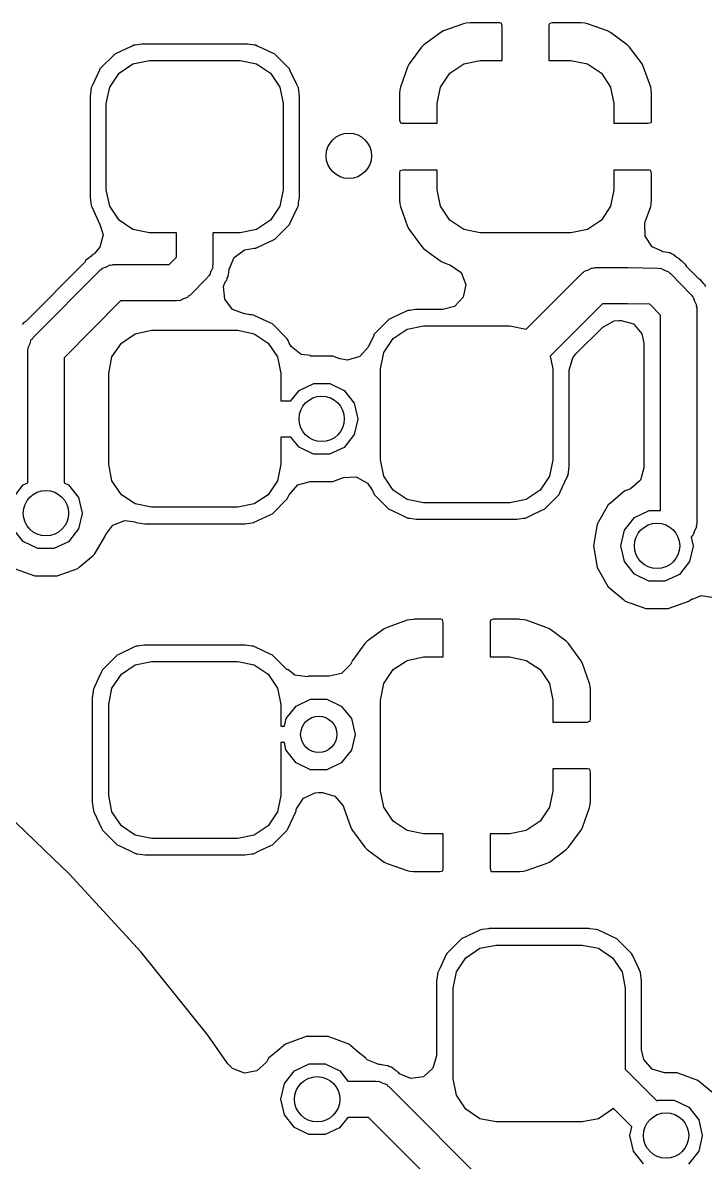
# Model space of a CAD drawing. Extents: x 115.8 to 161.6, y -138.1 to -93.2.
# Drawn here: x 144.9 to 148.67, y -110.5 to -104.22 of the extents above; entities that cross this region are included whole.
import ezdxf

# ---------------------------------------------------------------- set-up
doc = ezdxf.new("R2010")
doc.units = 0
doc.layers.add('BLACK', color=7, linetype='CONTINUOUS')

msp = doc.modelspace()

# ---------------------------------------------------------------- linework, layer by layer
at = {"layer": 'BLACK', "linetype": 'CONTINUOUS'}
for p, q in [((147.333, -104.222), (147.223, -104.261)), ((147.348, -104.219), (147.333, -104.222)), ((147.369, -104.217), (147.348, -104.219)), ((147.375, -104.217), (147.369, -104.217)), ((147.532, -104.217), (147.375, -104.217)), ((147.54, -104.219), (147.532, -104.217)), ((147.542, -104.22), (147.54, -104.219)), ((147.546, -104.235), (147.542, -104.22)), ((147.546, -104.425), (147.546, -104.235)), ((147.806, -104.223), (147.804, -104.231)), ((147.804, -104.231), (147.804, -104.425)), ((147.807, -104.221), (147.806, -104.223)), ((147.822, -104.217), (147.807, -104.221)), ((147.975, -104.217), (147.822, -104.217)), ((147.981, -104.217), (147.975, -104.217)), ((148.002, -104.219), (147.981, -104.217)), ((148.017, -104.222), (148.002, -104.219)), ((148.127, -104.261), (148.017, -104.222)), ((147.207, -104.27), (147.114, -104.338)), ((147.223, -104.261), (147.207, -104.27)), ((148.143, -104.27), (148.127, -104.261)), ((148.236, -104.338), (148.143, -104.27)), ((145.475, -104.359), (145.409, -104.39)), ((145.505, -104.345), (145.475, -104.359)), ((145.514, -104.341), (145.505, -104.345)), ((145.505, -104.345), (145.505, -104.345)), ((145.523, -104.34), (145.514, -104.341)), ((145.557, -104.335), (145.523, -104.34)), ((145.523, -104.34), (145.523, -104.34)), ((145.562, -104.334), (145.557, -104.335)), ((145.557, -104.335), (145.557, -104.335)), ((146.138, -104.334), (145.562, -104.334)), ((146.143, -104.335), (146.138, -104.334)), ((146.177, -104.34), (146.143, -104.335)), ((146.143, -104.335), (146.143, -104.335)), ((146.186, -104.341), (146.177, -104.34)), ((146.177, -104.34), (146.177, -104.34)), ((146.195, -104.345), (146.186, -104.341)), ((146.225, -104.359), (146.195, -104.345)), ((146.195, -104.345), (146.195, -104.345)), ((146.291, -104.39), (146.225, -104.359)), ((147.101, -104.351), (147.032, -104.444)), ((147.114, -104.338), (147.101, -104.351)), ((148.249, -104.351), (148.236, -104.338)), ((148.318, -104.444), (148.249, -104.351)), ((145.409, -104.39), (145.327, -104.471)), ((145.509, -104.443), (145.6, -104.425)), ((145.6, -104.425), (146.1, -104.425)), ((146.1, -104.425), (146.191, -104.443)), ((146.373, -104.471), (146.291, -104.39)), ((147.334, -104.443), (147.425, -104.425)), ((147.425, -104.425), (147.546, -104.425)), ((147.804, -104.425), (147.925, -104.425)), ((147.925, -104.425), (148.016, -104.443)), ((145.323, -104.481), (145.287, -104.558)), ((145.327, -104.471), (145.323, -104.481)), ((145.323, -104.481), (145.323, -104.481)), ((145.381, -104.572), (145.432, -104.495)), ((145.432, -104.495), (145.509, -104.443)), ((146.191, -104.443), (146.268, -104.495)), ((146.268, -104.495), (146.319, -104.572)), ((146.377, -104.481), (146.373, -104.471)), ((146.413, -104.558), (146.377, -104.481)), ((146.377, -104.481), (146.377, -104.481)), ((147.024, -104.461), (146.985, -104.571)), ((147.032, -104.444), (147.024, -104.461)), ((147.206, -104.572), (147.257, -104.495)), ((147.257, -104.495), (147.334, -104.443)), ((148.016, -104.443), (148.093, -104.495)), ((148.093, -104.495), (148.144, -104.572)), ((148.326, -104.461), (148.318, -104.444)), ((148.365, -104.571), (148.326, -104.461)), ((145.287, -104.558), (145.278, -104.576)), ((146.422, -104.576), (146.413, -104.558)), ((145.278, -104.576), (145.272, -104.624)), ((145.272, -104.624), (145.272, -105.176)), ((145.362, -104.662), (145.381, -104.572)), ((146.319, -104.572), (146.338, -104.662)), ((146.428, -104.624), (146.422, -104.576)), ((146.428, -105.176), (146.428, -104.624)), ((146.982, -104.586), (146.98, -104.606)), ((146.98, -104.606), (146.98, -104.612)), ((146.98, -104.612), (146.98, -104.753)), ((146.985, -104.571), (146.982, -104.586)), ((147.188, -104.662), (147.206, -104.572)), ((148.144, -104.572), (148.162, -104.662)), ((148.368, -104.586), (148.365, -104.571)), ((148.37, -104.606), (148.368, -104.586)), ((148.37, -104.612), (148.37, -104.606)), ((148.37, -104.757), (148.37, -104.612)), ((145.362, -105.137), (145.362, -104.662)), ((146.338, -104.662), (146.338, -105.137)), ((147.188, -104.771), (147.188, -104.662)), ((148.162, -104.662), (148.162, -104.771)), ((146.98, -104.753), (146.984, -104.768)), ((146.984, -104.768), (146.985, -104.769)), ((146.985, -104.769), (146.993, -104.771)), ((146.993, -104.771), (147.188, -104.771)), ((148.162, -104.771), (148.352, -104.771)), ((148.352, -104.771), (148.368, -104.767)), ((148.368, -104.767), (148.369, -104.765)), ((148.369, -104.765), (148.37, -104.757)), ((146.981, -105.035), (146.98, -105.043)), ((146.98, -105.043), (146.98, -105.188)), ((146.982, -105.033), (146.981, -105.035)), ((146.998, -105.029), (146.982, -105.033)), ((147.188, -105.029), (146.998, -105.029)), ((147.188, -105.137), (147.188, -105.029)), ((148.357, -105.029), (148.162, -105.029)), ((148.162, -105.029), (148.162, -105.137)), ((148.365, -105.031), (148.357, -105.029)), ((148.366, -105.032), (148.365, -105.031)), ((148.37, -105.047), (148.366, -105.032)), ((148.37, -105.188), (148.37, -105.047)), ((145.272, -105.176), (145.273, -105.18)), ((145.273, -105.18), (145.277, -105.21)), ((145.381, -105.228), (145.362, -105.137)), ((146.338, -105.137), (146.319, -105.228)), ((146.423, -105.21), (146.427, -105.18)), ((146.427, -105.18), (146.428, -105.176)), ((146.98, -105.188), (146.98, -105.194)), ((147.206, -105.228), (147.188, -105.137)), ((148.162, -105.137), (148.144, -105.228)), ((148.37, -105.194), (148.37, -105.188)), ((145.277, -105.21), (145.278, -105.224)), ((145.278, -105.224), (145.282, -105.232)), ((145.282, -105.232), (145.282, -105.232)), ((145.282, -105.232), (145.327, -105.329)), ((145.432, -105.305), (145.381, -105.228)), ((146.319, -105.228), (146.268, -105.305)), ((146.377, -105.319), (146.418, -105.232)), ((146.418, -105.232), (146.422, -105.224)), ((146.418, -105.232), (146.418, -105.232)), ((146.422, -105.224), (146.423, -105.21)), ((146.98, -105.194), (146.982, -105.214)), ((146.982, -105.214), (146.985, -105.229)), ((146.985, -105.229), (147.024, -105.339)), ((147.257, -105.305), (147.206, -105.228)), ((148.144, -105.228), (148.093, -105.305)), ((148.335, -105.314), (148.365, -105.229)), ((148.365, -105.229), (148.368, -105.214)), ((148.368, -105.214), (148.37, -105.194)), ((145.509, -105.357), (145.432, -105.305)), ((146.268, -105.305), (146.191, -105.357)), ((147.334, -105.357), (147.257, -105.305)), ((148.093, -105.305), (148.016, -105.357)), ((148.333, -105.322), (148.335, -105.314)), ((145.327, -105.329), (145.326, -105.329)), ((145.326, -105.329), (145.345, -105.385)), ((145.6, -105.375), (145.509, -105.357)), ((145.75, -105.375), (145.6, -105.375)), ((145.75, -105.509), (145.75, -105.375)), ((146.1, -105.375), (145.95, -105.375)), ((145.95, -105.375), (145.95, -105.55)), ((146.191, -105.357), (146.1, -105.375)), ((146.291, -105.41), (146.373, -105.329)), ((146.373, -105.329), (146.377, -105.319)), ((147.024, -105.339), (147.032, -105.356)), ((147.032, -105.356), (147.101, -105.449)), ((147.425, -105.375), (147.334, -105.357)), ((147.925, -105.375), (147.425, -105.375)), ((148.016, -105.357), (147.925, -105.375)), ((148.334, -105.393), (148.333, -105.322)), ((145.345, -105.385), (145.327, -105.454)), ((146.201, -105.452), (146.281, -105.415)), ((146.281, -105.415), (146.291, -105.41)), ((146.281, -105.415), (146.281, -105.415)), ((148.373, -105.452), (148.334, -105.393)), ((145.281, -105.5), (145.276, -105.505)), ((145.287, -105.496), (145.281, -105.5)), ((145.289, -105.494), (145.287, -105.496)), ((145.295, -105.49), (145.289, -105.494)), ((145.297, -105.488), (145.295, -105.49)), ((145.327, -105.454), (145.297, -105.488)), ((146.067, -105.51), (146.125, -105.469)), ((146.125, -105.469), (146.148, -105.464)), ((146.148, -105.464), (146.177, -105.46)), ((146.177, -105.46), (146.186, -105.459)), ((146.177, -105.46), (146.177, -105.46)), ((146.186, -105.459), (146.201, -105.452)), ((147.101, -105.449), (147.114, -105.462)), ((147.114, -105.462), (147.207, -105.53)), ((148.428, -105.476), (148.373, -105.452)), ((148.427, -105.478), (148.428, -105.476)), ((148.431, -105.479), (148.427, -105.478)), ((148.445, -105.482), (148.431, -105.479)), ((148.47, -105.485), (148.445, -105.482)), ((148.48, -105.491), (148.47, -105.485)), ((148.49, -105.494), (148.48, -105.491)), ((148.501, -105.503), (148.49, -105.494)), ((148.51, -105.51), (148.501, -105.503)), ((148.501, -105.503), (148.501, -105.503)), ((145.242, -105.539), (144.918, -105.863)), ((145.243, -105.538), (145.242, -105.539)), ((145.247, -105.528), (145.243, -105.538)), ((145.267, -105.512), (145.247, -105.528)), ((145.273, -105.507), (145.267, -105.512)), ((145.276, -105.505), (145.273, -105.507)), ((145.341, -105.569), (145.363, -105.562)), ((145.363, -105.562), (145.384, -105.551)), ((145.384, -105.551), (145.392, -105.552)), ((145.392, -105.552), (145.4, -105.55)), ((145.4, -105.55), (145.709, -105.55)), ((145.709, -105.55), (145.75, -105.509)), ((145.949, -105.566), (145.938, -105.587)), ((145.95, -105.55), (145.948, -105.558)), ((145.948, -105.558), (145.949, -105.566)), ((146.041, -105.572), (146.067, -105.51)), ((147.207, -105.53), (147.223, -105.539)), ((147.223, -105.539), (147.261, -105.552)), ((147.261, -105.552), (147.319, -105.594)), ((148.051, -105.569), (148.059, -105.566)), ((148.059, -105.566), (148.237, -105.566)), ((148.237, -105.566), (148.238, -105.567)), ((148.238, -105.567), (148.239, -105.566)), ((148.239, -105.566), (148.404, -105.569)), ((148.516, -105.514), (148.51, -105.51)), ((148.519, -105.517), (148.516, -105.514)), ((148.525, -105.52), (148.519, -105.517)), ((148.529, -105.525), (148.525, -105.52)), ((148.532, -105.527), (148.529, -105.525)), ((148.538, -105.533), (148.532, -105.527)), ((148.558, -105.549), (148.538, -105.533)), ((148.562, -105.559), (148.558, -105.549)), ((148.563, -105.56), (148.562, -105.559)), ((148.585, -105.582), (148.563, -105.56)), ((144.958, -105.951), (145.329, -105.579)), ((145.329, -105.579), (145.336, -105.576)), ((145.336, -105.576), (145.341, -105.569)), ((145.921, -105.621), (145.821, -105.721)), ((145.924, -105.614), (145.921, -105.621)), ((145.931, -105.609), (145.924, -105.614)), ((145.938, -105.587), (145.931, -105.609)), ((146.026, -105.635), (146.028, -105.624)), ((146.028, -105.624), (146.034, -105.615)), ((146.034, -105.615), (146.037, -105.594)), ((146.037, -105.589), (146.039, -105.582)), ((146.037, -105.594), (146.037, -105.589)), ((146.039, -105.579), (146.04, -105.572)), ((146.039, -105.582), (146.039, -105.579)), ((146.04, -105.572), (146.04, -105.572)), ((146.04, -105.572), (146.041, -105.572)), ((146.041, -105.572), (146.041, -105.572)), ((147.319, -105.594), (147.345, -105.66)), ((147.678, -105.906), (147.988, -105.596)), ((147.988, -105.596), (147.995, -105.592)), ((147.995, -105.592), (148, -105.586)), ((148, -105.586), (148.022, -105.578)), ((148.022, -105.578), (148.043, -105.568)), ((148.043, -105.568), (148.051, -105.569)), ((148.404, -105.569), (148.412, -105.571)), ((148.412, -105.571), (148.42, -105.57)), ((148.42, -105.57), (148.441, -105.581)), ((148.441, -105.581), (148.463, -105.589)), ((148.463, -105.589), (148.468, -105.595)), ((148.468, -105.595), (148.475, -105.599)), ((148.475, -105.599), (148.59, -105.718)), ((148.632, -105.63), (148.585, -105.582)), ((146.009, -105.67), (146.018, -105.645)), ((146.015, -105.741), (146.009, -105.67)), ((146.018, -105.645), (146.026, -105.635)), ((147.345, -105.66), (147.331, -105.729)), ((148.641, -105.635), (148.632, -105.63)), ((148.632, -105.63), (148.632, -105.63)), ((148.658, -105.656), (148.641, -105.635)), ((148.665, -105.664), (148.658, -105.656)), ((148.665, -105.665), (148.665, -105.664)), ((148.67, -105.67), (148.665, -105.665)), ((145.441, -105.75), (145.129, -106.063)), ((145.75, -105.75), (145.441, -105.75)), ((145.758, -105.748), (145.75, -105.75)), ((145.766, -105.749), (145.758, -105.748)), ((145.787, -105.738), (145.766, -105.749)), ((145.809, -105.731), (145.787, -105.738)), ((145.814, -105.724), (145.809, -105.731)), ((145.821, -105.721), (145.814, -105.724)), ((146.058, -105.798), (146.015, -105.741)), ((147.331, -105.729), (147.282, -105.78)), ((148.59, -105.718), (148.594, -105.724)), ((148.594, -105.724), (148.6, -105.729)), ((148.6, -105.729), (148.607, -105.751)), ((148.607, -105.751), (148.618, -105.773)), ((146.124, -105.822), (146.058, -105.798)), ((147.018, -105.807), (146.946, -105.84)), ((147.026, -105.803), (147.018, -105.807)), ((147.018, -105.807), (147.018, -105.807)), ((147.036, -105.802), (147.026, -105.803)), ((147.067, -105.798), (147.036, -105.802)), ((147.036, -105.802), (147.036, -105.802)), ((147.074, -105.797), (147.067, -105.798)), ((147.219, -105.797), (147.074, -105.797)), ((147.282, -105.78), (147.219, -105.797)), ((148.1, -105.766), (147.811, -106.055)), ((148.237, -105.766), (148.1, -105.766)), ((148.36, -105.768), (148.237, -105.766)), ((148.419, -105.828), (148.36, -105.768)), ((148.618, -105.773), (148.616, -105.78)), ((148.616, -105.78), (148.619, -105.787)), ((148.619, -105.787), (148.619, -106.981)), ((144.907, -105.868), (144.898, -105.879)), ((144.917, -105.864), (144.907, -105.868)), ((144.918, -105.863), (144.917, -105.864)), ((146.126, -105.822), (146.124, -105.822)), ((146.156, -105.826), (146.126, -105.822)), ((146.164, -105.827), (146.156, -105.826)), ((146.174, -105.828), (146.164, -105.827)), ((146.164, -105.827), (146.164, -105.827)), ((146.182, -105.832), (146.174, -105.828)), ((146.269, -105.873), (146.182, -105.832)), ((146.182, -105.832), (146.182, -105.832)), ((146.279, -105.877), (146.269, -105.873)), ((146.36, -105.959), (146.279, -105.877)), ((146.921, -105.852), (146.84, -105.934)), ((146.946, -105.84), (146.921, -105.852)), ((148.101, -105.894), (148.163, -105.86)), ((148.163, -105.86), (148.19, -105.857)), ((148.19, -105.857), (148.202, -105.857)), ((148.202, -105.857), (148.27, -105.877)), ((148.27, -105.877), (148.317, -105.931)), ((148.419, -106.905), (148.419, -105.828)), ((145.445, -105.982), (145.522, -105.931)), ((145.522, -105.931), (145.612, -105.912)), ((145.612, -105.912), (146.088, -105.912)), ((146.088, -105.912), (146.178, -105.931)), ((146.178, -105.931), (146.255, -105.982)), ((146.84, -105.934), (146.835, -105.944)), ((146.945, -105.957), (147.022, -105.906)), ((147.022, -105.906), (147.112, -105.887)), ((147.112, -105.887), (147.588, -105.887)), ((147.588, -105.887), (147.678, -105.906)), ((147.952, -106.042), (148.101, -105.894)), ((148.317, -105.931), (148.328, -105.983)), ((144.93, -106.006), (144.941, -105.985)), ((144.931, -106.014), (144.93, -106.006)), ((144.941, -105.985), (144.948, -105.963)), ((144.948, -105.963), (144.954, -105.958)), ((144.954, -105.958), (144.958, -105.951)), ((145.393, -106.059), (145.445, -105.982)), ((146.255, -105.982), (146.307, -106.059)), ((146.365, -105.969), (146.36, -105.959)), ((146.371, -105.982), (146.365, -105.969)), ((146.365, -105.969), (146.365, -105.969)), ((146.382, -106.001), (146.371, -105.982)), ((146.437, -106.045), (146.382, -106.001)), ((146.807, -106.004), (146.76, -106.057)), ((146.835, -105.944), (146.807, -106.004)), ((146.835, -105.944), (146.835, -105.944)), ((146.893, -106.034), (146.945, -105.957)), ((148.328, -105.983), (148.328, -106.67)), ((144.929, -106.021), (144.931, -106.014)), ((144.929, -106.752), (144.929, -106.021)), ((145.129, -106.063), (145.129, -106.752)), ((145.375, -106.15), (145.393, -106.059)), ((146.307, -106.059), (146.325, -106.15)), ((146.489, -106.051), (146.437, -106.045)), ((146.489, -106.054), (146.489, -106.051)), ((146.611, -106.054), (146.489, -106.054)), ((146.636, -106.064), (146.611, -106.054)), ((146.65, -106.069), (146.636, -106.064)), ((146.692, -106.076), (146.65, -106.069)), ((146.76, -106.057), (146.692, -106.076)), ((146.875, -106.125), (146.893, -106.034)), ((147.811, -106.055), (147.825, -106.125)), ((147.915, -106.131), (147.936, -106.063)), ((147.936, -106.063), (147.952, -106.042)), ((146.875, -106.625), (146.875, -106.125)), ((147.825, -106.125), (147.825, -106.625)), ((147.915, -106.663), (147.915, -106.131)), ((145.375, -106.65), (145.375, -106.15)), ((146.325, -106.15), (146.325, -106.3)), ((146.38, -106.3), (146.425, -106.243)), ((146.425, -106.243), (146.506, -106.205)), ((146.506, -106.205), (146.595, -106.205)), ((146.595, -106.205), (146.675, -106.244)), ((146.675, -106.244), (146.73, -106.313)), ((146.325, -106.3), (146.38, -106.3)), ((146.73, -106.313), (146.75, -106.4)), ((146.75, -106.401), (146.73, -106.487)), ((146.75, -106.4), (146.75, -106.401)), ((146.38, -106.5), (146.325, -106.5)), ((146.325, -106.5), (146.325, -106.65)), ((146.425, -106.556), (146.38, -106.5)), ((146.73, -106.487), (146.674, -106.557)), ((146.505, -106.595), (146.425, -106.556)), ((146.674, -106.557), (146.594, -106.595)), ((146.594, -106.595), (146.505, -106.595)), ((146.893, -106.716), (146.875, -106.625)), ((147.825, -106.625), (147.807, -106.716)), ((145.393, -106.741), (145.375, -106.65)), ((146.325, -106.65), (146.307, -106.741)), ((147.909, -106.711), (147.915, -106.663)), ((148.328, -106.67), (148.308, -106.738)), ((144.904, -106.764), (144.929, -106.752)), ((145.129, -106.752), (145.153, -106.764)), ((145.445, -106.818), (145.393, -106.741)), ((146.307, -106.741), (146.255, -106.818)), ((146.418, -106.764), (146.486, -106.745)), ((146.486, -106.745), (146.488, -106.745)), ((146.488, -106.745), (146.489, -106.745)), ((146.489, -106.745), (146.611, -106.745)), ((146.611, -106.745), (146.67, -106.724)), ((146.67, -106.724), (146.741, -106.72)), ((146.741, -106.72), (146.803, -106.754)), ((146.803, -106.754), (146.827, -106.789)), ((146.945, -106.793), (146.893, -106.716)), ((147.807, -106.716), (147.755, -106.793)), ((147.866, -106.803), (147.905, -106.72)), ((147.905, -106.72), (147.909, -106.711)), ((147.905, -106.72), (147.905, -106.72)), ((148.308, -106.738), (148.254, -106.785)), ((144.849, -106.833), (144.904, -106.764)), ((145.153, -106.764), (145.209, -106.833)), ((145.522, -106.869), (145.445, -106.818)), ((146.255, -106.818), (146.178, -106.869)), ((146.36, -106.841), (146.371, -106.818)), ((146.371, -106.818), (146.418, -106.764)), ((146.827, -106.789), (146.835, -106.806)), ((146.835, -106.806), (146.835, -106.806)), ((146.835, -106.806), (146.84, -106.816)), ((146.84, -106.816), (146.921, -106.898)), ((147.022, -106.844), (146.945, -106.793)), ((147.755, -106.793), (147.678, -106.844)), ((147.779, -106.898), (147.86, -106.816)), ((147.86, -106.816), (147.866, -106.803)), ((148.216, -106.803), (148.143, -106.865)), ((148.225, -106.796), (148.216, -106.803)), ((148.245, -106.789), (148.225, -106.796)), ((148.254, -106.785), (148.245, -106.789)), ((145.209, -106.833), (145.229, -106.92)), ((145.612, -106.887), (145.522, -106.869)), ((146.178, -106.869), (146.088, -106.887)), ((146.279, -106.923), (146.36, -106.841)), ((147.112, -106.862), (147.022, -106.844)), ((147.588, -106.862), (147.112, -106.862)), ((147.678, -106.844), (147.588, -106.862)), ((148.131, -106.874), (148.07, -106.98)), ((148.143, -106.865), (148.131, -106.874)), ((145.229, -106.921), (145.209, -107.007)), ((145.229, -106.92), (145.229, -106.921)), ((146.088, -106.887), (145.612, -106.887)), ((146.198, -106.96), (146.269, -106.927)), ((146.269, -106.927), (146.279, -106.923)), ((146.269, -106.927), (146.269, -106.927)), ((146.921, -106.898), (146.931, -106.902)), ((146.931, -106.902), (146.931, -106.902)), ((146.931, -106.902), (146.999, -106.934)), ((146.999, -106.934), (147.026, -106.947)), ((147.026, -106.947), (147.036, -106.948)), ((147.036, -106.948), (147.036, -106.948)), ((147.036, -106.948), (147.061, -106.951)), ((147.639, -106.951), (147.664, -106.948)), ((147.664, -106.948), (147.674, -106.947)), ((147.664, -106.948), (147.664, -106.948)), ((147.674, -106.947), (147.701, -106.934)), ((147.701, -106.934), (147.769, -106.902)), ((147.769, -106.902), (147.779, -106.898)), ((147.769, -106.902), (147.769, -106.902)), ((148.22, -107.013), (148.275, -106.943)), ((148.275, -106.943), (148.356, -106.905)), ((148.356, -106.905), (148.419, -106.905)), ((144.904, -107.076), (144.848, -107.006)), ((145.209, -107.007), (145.153, -107.077)), ((145.359, -107.038), (145.397, -106.986)), ((145.397, -106.986), (145.464, -106.96)), ((145.464, -106.96), (145.509, -106.965)), ((145.509, -106.965), (145.518, -106.968)), ((145.518, -106.968), (145.526, -106.972)), ((145.526, -106.972), (145.574, -106.978)), ((145.574, -106.978), (146.126, -106.978)), ((146.126, -106.978), (146.139, -106.976)), ((146.139, -106.976), (146.164, -106.973)), ((146.164, -106.973), (146.174, -106.972)), ((146.164, -106.973), (146.164, -106.973)), ((146.174, -106.972), (146.198, -106.96)), ((147.061, -106.951), (147.074, -106.953)), ((147.074, -106.953), (147.626, -106.953)), ((147.626, -106.953), (147.639, -106.951)), ((148.07, -106.98), (148.049, -107.1)), ((148.617, -106.997), (148.607, -107.018)), ((148.619, -106.981), (148.616, -106.989)), ((148.616, -106.989), (148.617, -106.997)), ((145.308, -107.127), (145.353, -107.05)), ((145.353, -107.05), (145.358, -107.04)), ((145.353, -107.05), (145.353, -107.05)), ((145.358, -107.04), (145.359, -107.038)), ((148.2, -107.1), (148.22, -107.013)), ((148.593, -107.045), (148.589, -107.052)), ((148.589, -107.052), (148.589, -107.052)), ((148.589, -107.052), (148.6, -107.1)), ((148.6, -107.04), (148.593, -107.045)), ((148.607, -107.018), (148.6, -107.04)), ((144.984, -107.115), (144.904, -107.076)), ((145.073, -107.115), (144.984, -107.115)), ((145.153, -107.077), (145.073, -107.115)), ((145.297, -107.146), (145.308, -107.127)), ((148.049, -107.1), (148.07, -107.22)), ((148.22, -107.186), (148.2, -107.1)), ((148.6, -107.101), (148.58, -107.187)), ((148.6, -107.1), (148.6, -107.101)), ((145.213, -107.217), (145.289, -107.153)), ((145.289, -107.153), (145.297, -107.146)), ((145.289, -107.153), (145.289, -107.153)), ((148.275, -107.256), (148.22, -107.186)), ((148.58, -107.187), (148.524, -107.257)), ((144.853, -107.224), (144.968, -107.266)), ((145.09, -107.266), (145.204, -107.224)), ((145.204, -107.224), (145.213, -107.217)), ((148.07, -107.22), (148.131, -107.326)), ((148.355, -107.295), (148.275, -107.256)), ((148.524, -107.257), (148.444, -107.295)), ((144.968, -107.266), (145.09, -107.266)), ((148.444, -107.295), (148.355, -107.295)), ((148.131, -107.326), (148.14, -107.333)), ((148.14, -107.333), (148.14, -107.333)), ((148.14, -107.333), (148.216, -107.396)), ((148.595, -107.394), (148.643, -107.374)), ((148.643, -107.374), (148.713, -107.385)), ((148.216, -107.396), (148.225, -107.404)), ((148.225, -107.404), (148.339, -107.445)), ((148.339, -107.445), (148.461, -107.445)), ((148.461, -107.445), (148.575, -107.404)), ((148.575, -107.404), (148.584, -107.397)), ((148.584, -107.397), (148.593, -107.391)), ((148.593, -107.391), (148.595, -107.394)), ((147.021, -107.51), (146.911, -107.549)), ((147.036, -107.507), (147.021, -107.51)), ((147.056, -107.505), (147.036, -107.507)), ((147.062, -107.504), (147.056, -107.505)), ((147.207, -107.504), (147.062, -107.504)), ((147.215, -107.506), (147.207, -107.504)), ((147.217, -107.507), (147.215, -107.506)), ((147.221, -107.523), (147.217, -107.507)), ((147.481, -107.51), (147.479, -107.518)), ((147.482, -107.509), (147.481, -107.51)), ((147.497, -107.504), (147.482, -107.509)), ((147.638, -107.504), (147.497, -107.504)), ((147.644, -107.505), (147.638, -107.504)), ((147.664, -107.507), (147.644, -107.505)), ((147.679, -107.51), (147.664, -107.507)), ((147.789, -107.549), (147.679, -107.51)), ((146.894, -107.557), (146.801, -107.626)), ((146.911, -107.549), (146.894, -107.557)), ((147.221, -107.712), (147.221, -107.523)), ((147.479, -107.518), (147.479, -107.712)), ((147.806, -107.557), (147.789, -107.549)), ((147.899, -107.626), (147.806, -107.557)), ((146.788, -107.639), (146.72, -107.732)), ((146.801, -107.626), (146.788, -107.639)), ((147.912, -107.639), (147.899, -107.626)), ((147.98, -107.732), (147.912, -107.639)), ((145.421, -107.702), (145.34, -107.784)), ((145.431, -107.698), (145.421, -107.702)), ((145.518, -107.657), (145.431, -107.698)), ((145.526, -107.653), (145.518, -107.657)), ((145.518, -107.657), (145.518, -107.657)), ((145.536, -107.652), (145.526, -107.653)), ((145.57, -107.648), (145.536, -107.652)), ((145.536, -107.652), (145.536, -107.652)), ((145.574, -107.647), (145.57, -107.648)), ((145.57, -107.648), (145.57, -107.648)), ((146.126, -107.647), (145.574, -107.647)), ((146.13, -107.648), (146.126, -107.647)), ((146.164, -107.652), (146.13, -107.648)), ((146.13, -107.648), (146.13, -107.648)), ((146.174, -107.653), (146.164, -107.652)), ((146.164, -107.652), (146.164, -107.652)), ((146.182, -107.657), (146.174, -107.653)), ((146.269, -107.698), (146.182, -107.657)), ((146.182, -107.657), (146.182, -107.657)), ((146.279, -107.702), (146.269, -107.698)), ((146.36, -107.784), (146.279, -107.702)), ((145.445, -107.807), (145.522, -107.756)), ((145.522, -107.756), (145.612, -107.737)), ((145.612, -107.737), (146.088, -107.737)), ((146.088, -107.737), (146.178, -107.756)), ((146.178, -107.756), (146.255, -107.807)), ((146.709, -107.753), (146.659, -107.804)), ((146.72, -107.732), (146.709, -107.753)), ((146.945, -107.782), (147.022, -107.731)), ((147.022, -107.731), (147.112, -107.712)), ((147.112, -107.712), (147.221, -107.712)), ((147.479, -107.712), (147.588, -107.712)), ((147.588, -107.712), (147.678, -107.731)), ((147.678, -107.731), (147.755, -107.782)), ((147.989, -107.748), (147.98, -107.732)), ((148.028, -107.858), (147.989, -107.748)), ((145.335, -107.794), (145.315, -107.836)), ((145.34, -107.784), (145.335, -107.794)), ((145.335, -107.794), (145.335, -107.794)), ((145.393, -107.884), (145.445, -107.807)), ((146.255, -107.807), (146.307, -107.884)), ((146.363, -107.782), (146.36, -107.784)), ((146.402, -107.813), (146.363, -107.782)), ((146.47, -107.821), (146.402, -107.813)), ((146.477, -107.819), (146.47, -107.821)), ((146.59, -107.819), (146.477, -107.819)), ((146.592, -107.819), (146.59, -107.819)), ((146.659, -107.804), (146.592, -107.819)), ((146.893, -107.859), (146.945, -107.782)), ((147.755, -107.782), (147.807, -107.859)), ((145.291, -107.889), (145.29, -107.898)), ((145.315, -107.836), (145.291, -107.889)), ((145.375, -107.975), (145.393, -107.884)), ((146.307, -107.884), (146.325, -107.975)), ((146.875, -107.95), (146.893, -107.859)), ((147.807, -107.859), (147.825, -107.95)), ((148.031, -107.873), (148.028, -107.858)), ((148.033, -107.894), (148.031, -107.873)), ((145.288, -107.913), (145.284, -107.937)), ((145.284, -107.937), (145.284, -108.513)), ((145.29, -107.898), (145.288, -107.913)), ((145.29, -107.898), (145.29, -107.898)), ((146.409, -107.983), (146.489, -107.944)), ((146.489, -107.944), (146.578, -107.944)), ((146.578, -107.944), (146.658, -107.983)), ((146.875, -108.45), (146.875, -107.95)), ((147.825, -107.95), (147.825, -108.071)), ((148.033, -107.9), (148.033, -107.894)), ((148.033, -108.057), (148.033, -107.9)), ((145.375, -108.475), (145.375, -107.975)), ((146.325, -107.975), (146.325, -108.094)), ((146.354, -108.052), (146.409, -107.983)), ((146.658, -107.983), (146.714, -108.052)), ((146.344, -108.094), (146.354, -108.052)), ((146.714, -108.052), (146.734, -108.139)), ((147.825, -108.071), (148.015, -108.071)), ((148.015, -108.071), (148.03, -108.067)), ((148.03, -108.067), (148.031, -108.065)), ((148.031, -108.065), (148.033, -108.057)), ((146.325, -108.094), (146.344, -108.094)), ((146.734, -108.14), (146.714, -108.226)), ((146.734, -108.139), (146.734, -108.14)), ((146.344, -108.184), (146.325, -108.184)), ((146.325, -108.184), (146.325, -108.475)), ((146.353, -108.225), (146.344, -108.184)), ((146.409, -108.295), (146.353, -108.225)), ((146.714, -108.226), (146.658, -108.296)), ((146.489, -108.334), (146.409, -108.295)), ((146.658, -108.296), (146.578, -108.334)), ((148.019, -108.329), (147.825, -108.329)), ((147.825, -108.329), (147.825, -108.45)), ((148.027, -108.331), (148.019, -108.329)), ((146.578, -108.334), (146.489, -108.334)), ((148.029, -108.332), (148.027, -108.331)), ((148.033, -108.347), (148.029, -108.332)), ((148.033, -108.5), (148.033, -108.347)), ((146.893, -108.541), (146.875, -108.45)), ((147.825, -108.45), (147.807, -108.541)), ((145.07, -108.825), (144.745, -108.513)), ((145.284, -108.513), (145.291, -108.561)), ((145.393, -108.566), (145.375, -108.475)), ((146.325, -108.475), (146.307, -108.566)), ((146.411, -108.55), (146.449, -108.49)), ((146.449, -108.49), (146.514, -108.461)), ((146.514, -108.461), (146.532, -108.46)), ((146.532, -108.46), (146.554, -108.46)), ((146.554, -108.46), (146.622, -108.48)), ((146.622, -108.48), (146.669, -108.533)), ((148.031, -108.527), (148.033, -108.506)), ((148.033, -108.506), (148.033, -108.5)), ((145.291, -108.561), (145.295, -108.57)), ((145.295, -108.57), (145.295, -108.57)), ((145.295, -108.57), (145.335, -108.656)), ((145.445, -108.643), (145.393, -108.566)), ((146.307, -108.566), (146.255, -108.643)), ((146.365, -108.656), (146.405, -108.57)), ((146.405, -108.57), (146.409, -108.561)), ((146.405, -108.57), (146.405, -108.57)), ((146.409, -108.561), (146.41, -108.552)), ((146.41, -108.552), (146.411, -108.55)), ((146.669, -108.533), (146.673, -108.544)), ((146.673, -108.544), (146.711, -108.652)), ((146.945, -108.618), (146.893, -108.541)), ((147.807, -108.541), (147.755, -108.618)), ((147.989, -108.652), (148.028, -108.542)), ((148.028, -108.542), (148.031, -108.527)), ((145.522, -108.694), (145.445, -108.643)), ((146.255, -108.643), (146.178, -108.694)), ((147.022, -108.669), (146.945, -108.618)), ((147.755, -108.618), (147.678, -108.669)), ((145.335, -108.656), (145.34, -108.666)), ((145.34, -108.666), (145.421, -108.748)), ((145.612, -108.712), (145.522, -108.694)), ((146.178, -108.694), (146.088, -108.712)), ((146.279, -108.748), (146.36, -108.666)), ((146.36, -108.666), (146.365, -108.656)), ((146.711, -108.652), (146.72, -108.668)), ((146.72, -108.668), (146.788, -108.761)), ((147.112, -108.688), (147.022, -108.669)), ((147.221, -108.688), (147.112, -108.688)), ((147.221, -108.882), (147.221, -108.688)), ((147.588, -108.688), (147.479, -108.688)), ((147.479, -108.688), (147.479, -108.877)), ((147.678, -108.669), (147.588, -108.688)), ((147.912, -108.761), (147.98, -108.668)), ((147.98, -108.668), (147.989, -108.652)), ((145.421, -108.748), (145.431, -108.752)), ((145.431, -108.752), (145.431, -108.752)), ((145.431, -108.752), (145.494, -108.781)), ((146.088, -108.712), (145.612, -108.712)), ((146.206, -108.781), (146.269, -108.752)), ((146.269, -108.752), (146.279, -108.748)), ((146.269, -108.752), (146.269, -108.752)), ((146.788, -108.761), (146.801, -108.774)), ((147.899, -108.774), (147.912, -108.761)), ((145.153, -108.903), (145.07, -108.825)), ((145.494, -108.781), (145.526, -108.797)), ((145.526, -108.797), (145.536, -108.798)), ((145.536, -108.798), (145.536, -108.798)), ((145.536, -108.798), (145.561, -108.801)), ((145.561, -108.801), (145.574, -108.803)), ((145.574, -108.803), (146.126, -108.803)), ((146.126, -108.803), (146.139, -108.801)), ((146.139, -108.801), (146.164, -108.798)), ((146.164, -108.798), (146.174, -108.797)), ((146.164, -108.798), (146.164, -108.798)), ((146.174, -108.797), (146.206, -108.781)), ((146.801, -108.774), (146.894, -108.843)), ((147.806, -108.843), (147.899, -108.774)), ((146.894, -108.843), (146.911, -108.851)), ((146.911, -108.851), (147.021, -108.89)), ((147.021, -108.89), (147.036, -108.893)), ((147.036, -108.893), (147.056, -108.895)), ((147.056, -108.895), (147.062, -108.895)), ((147.062, -108.895), (147.203, -108.895)), ((147.203, -108.895), (147.218, -108.891)), ((147.218, -108.891), (147.219, -108.89)), ((147.219, -108.89), (147.221, -108.882)), ((147.479, -108.877), (147.483, -108.893)), ((147.483, -108.893), (147.485, -108.894)), ((147.485, -108.894), (147.493, -108.895)), ((147.493, -108.895), (147.638, -108.895)), ((147.638, -108.895), (147.644, -108.895)), ((147.644, -108.895), (147.664, -108.893)), ((147.664, -108.893), (147.679, -108.89)), ((147.679, -108.89), (147.789, -108.851)), ((147.789, -108.851), (147.806, -108.843)), ((145.157, -108.908), (145.153, -108.903)), ((145.554, -109.34), (145.157, -108.908)), ((147.474, -109.209), (147.47, -109.21)), ((148.026, -109.209), (147.474, -109.209)), ((148.03, -109.21), (148.026, -109.209)), ((147.321, -109.265), (147.24, -109.346)), ((147.426, -109.216), (147.321, -109.265)), ((147.436, -109.215), (147.426, -109.216)), ((147.47, -109.21), (147.436, -109.215)), ((147.436, -109.215), (147.436, -109.215)), ((147.47, -109.21), (147.47, -109.21)), ((148.064, -109.215), (148.03, -109.21)), ((148.03, -109.21), (148.03, -109.21)), ((148.074, -109.216), (148.064, -109.215)), ((148.064, -109.215), (148.064, -109.215)), ((148.179, -109.265), (148.074, -109.216)), ((148.26, -109.346), (148.179, -109.265)), ((147.345, -109.37), (147.422, -109.318)), ((147.422, -109.318), (147.512, -109.3)), ((147.512, -109.3), (147.987, -109.3)), ((147.987, -109.3), (148.078, -109.318)), ((148.078, -109.318), (148.155, -109.37)), ((145.922, -109.797), (145.554, -109.34)), ((147.235, -109.356), (147.203, -109.426)), ((147.24, -109.346), (147.235, -109.356)), ((147.235, -109.356), (147.235, -109.356)), ((147.293, -109.447), (147.345, -109.37)), ((148.155, -109.37), (148.207, -109.447)), ((148.265, -109.356), (148.26, -109.346)), ((148.297, -109.426), (148.265, -109.356)), ((148.265, -109.356), (148.265, -109.356)), ((147.191, -109.451), (147.184, -109.499)), ((147.203, -109.426), (147.191, -109.451)), ((147.275, -109.537), (147.293, -109.447)), ((148.207, -109.447), (148.225, -109.537)), ((148.309, -109.451), (148.297, -109.426)), ((148.315, -109.499), (148.309, -109.451)), ((147.184, -109.499), (147.184, -109.911)), ((148.315, -109.878), (148.315, -109.499)), ((147.275, -110.037), (147.275, -109.537)), ((148.225, -109.537), (148.225, -109.984)), ((146.032, -109.954), (145.922, -109.797)), ((146.464, -109.804), (146.35, -109.846)), ((146.586, -109.804), (146.464, -109.804)), ((146.7, -109.846), (146.586, -109.804)), ((146.306, -109.883), (146.256, -109.924)), ((146.341, -109.853), (146.306, -109.883)), ((146.35, -109.846), (146.341, -109.853)), ((146.709, -109.853), (146.7, -109.846)), ((146.752, -109.89), (146.709, -109.853)), ((146.794, -109.924), (146.752, -109.89)), ((148.327, -109.931), (148.315, -109.878)), ((146.033, -109.954), (146.032, -109.954)), ((146.058, -109.981), (146.033, -109.954)), ((146.245, -109.945), (146.193, -109.994)), ((146.256, -109.924), (146.245, -109.945)), ((146.401, -109.993), (146.481, -109.955)), ((146.481, -109.955), (146.57, -109.955)), ((146.57, -109.955), (146.65, -109.994)), ((146.795, -109.927), (146.794, -109.924)), ((146.801, -109.932), (146.795, -109.927)), ((146.866, -109.959), (146.801, -109.932)), ((146.872, -109.959), (146.866, -109.959)), ((146.879, -109.961), (146.872, -109.959)), ((146.882, -109.961), (146.879, -109.961)), ((146.889, -109.963), (146.882, -109.961)), ((147.184, -109.911), (147.164, -109.979)), ((148.373, -109.984), (148.327, -109.931)), ((146.124, -110.007), (146.058, -109.981)), ((146.193, -109.994), (146.124, -110.007)), ((146.345, -110.063), (146.401, -109.993)), ((146.65, -109.994), (146.695, -110.05)), ((146.9, -109.964), (146.889, -109.963)), ((146.915, -109.966), (146.9, -109.964)), ((146.9, -109.964), (146.9, -109.964)), ((146.924, -109.972), (146.915, -109.966)), ((146.935, -109.974), (146.924, -109.972)), ((146.946, -109.983), (146.935, -109.974)), ((146.955, -109.99), (146.946, -109.983)), ((146.946, -109.983), (146.946, -109.983)), ((146.961, -109.994), (146.955, -109.99)), ((146.964, -109.996), (146.961, -109.994)), ((146.97, -110), (146.964, -109.996)), ((146.975, -110.005), (146.97, -110)), ((146.98, -110.009), (146.975, -110.005)), ((147.041, -110.036), (146.98, -110.009)), ((147.164, -109.979), (147.111, -110.026)), ((148.225, -109.984), (148.399, -110.158)), ((148.441, -110.004), (148.373, -109.984)), ((148.511, -110.004), (148.441, -110.004)), ((148.625, -110.046), (148.511, -110.004)), ((146.325, -110.15), (146.345, -110.063)), ((146.695, -110.05), (146.85, -110.05)), ((146.85, -110.05), (146.858, -110.052)), ((146.858, -110.052), (146.866, -110.051)), ((146.866, -110.051), (146.887, -110.062)), ((146.887, -110.062), (146.909, -110.069)), ((146.909, -110.069), (146.914, -110.076)), ((146.914, -110.076), (146.921, -110.079)), ((146.921, -110.079), (147.591, -110.75)), ((147.111, -110.026), (147.041, -110.036)), ((147.293, -110.128), (147.275, -110.037)), ((148.719, -110.124), (148.625, -110.046)), ((146.345, -110.236), (146.325, -110.15)), ((147.345, -110.205), (147.293, -110.128)), ((147.422, -110.257), (147.345, -110.205)), ((148.155, -110.205), (148.078, -110.257)), ((148.159, -110.2), (148.155, -110.205)), ((148.261, -110.302), (148.159, -110.2)), ((148.399, -110.158), (148.406, -110.155)), ((148.406, -110.155), (148.495, -110.155)), ((148.495, -110.155), (148.575, -110.194)), ((148.575, -110.194), (148.63, -110.263)), ((146.4, -110.306), (146.345, -110.236)), ((146.695, -110.25), (146.649, -110.307)), ((146.809, -110.25), (146.695, -110.25)), ((147.479, -110.921), (146.809, -110.25)), ((147.512, -110.275), (147.422, -110.257)), ((147.987, -110.275), (147.512, -110.275)), ((148.078, -110.257), (147.987, -110.275)), ((148.63, -110.263), (148.65, -110.35)), ((146.48, -110.345), (146.4, -110.306)), ((146.649, -110.307), (146.569, -110.345)), ((148.25, -110.35), (148.261, -110.302)), ((146.569, -110.345), (146.48, -110.345)), ((148.27, -110.436), (148.25, -110.35)), ((148.65, -110.351), (148.63, -110.437)), ((148.65, -110.35), (148.65, -110.351)), ((148.325, -110.506), (148.27, -110.436)), ((148.63, -110.437), (148.574, -110.507))]:
    msp.add_line(p, q, dxfattribs=at)
at = {"layer": 'BLACK'}
for centre, radius in [((146.7, -104.95), 0.125), ((146.55, -106.4), 0.125), ((145.029, -106.92), 0.125), ((148.4, -107.1), 0.125), ((146.534, -108.139), 0.1), ((146.525, -110.15), 0.125), ((148.45, -110.35), 0.125)]:
    msp.add_circle(centre, radius, dxfattribs=at)

doc.saveas('drawing.dxf')
